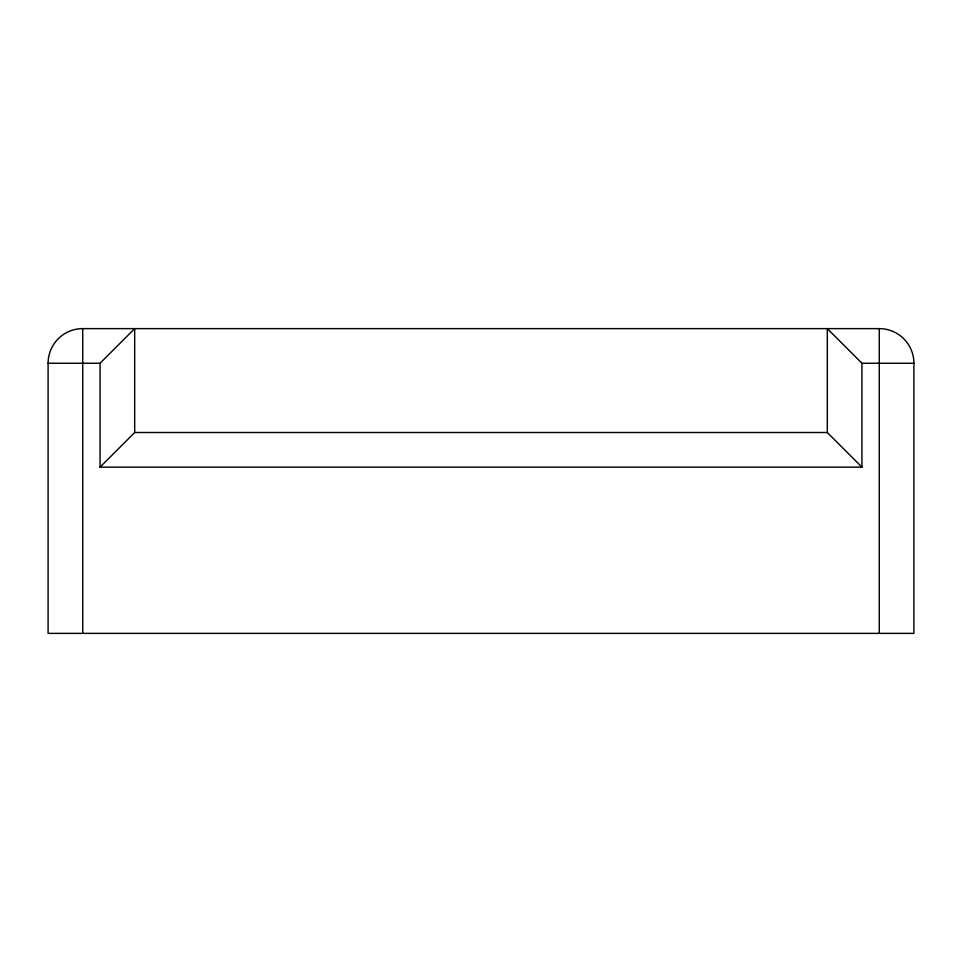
<?xml version="1.0" encoding="UTF-8"?>
<svg xmlns="http://www.w3.org/2000/svg" width="962" height="962" viewBox="0 0 962 962"><rect width="100%" height="100%" fill="white"/><g stroke="black" fill="none" stroke-linecap="round" stroke-linejoin="round"><path stroke-width="1.44" d="M100.048 363.251L134.68 328.619L134.68 432.515L100.048 467.147L100.048 363.251L48.1 363.251L48.1 633.381L913.9 633.381L913.9 363.251A34.632 34.632 0 0 0 879.268 328.619L82.732 328.619A34.632 34.632 0 0 0 48.1 363.251M861.952 363.251L861.952 467.147L827.32 432.515L827.32 328.619L861.952 363.251L913.9 363.251M134.68 432.515L827.32 432.515M100.048 467.147L861.952 467.147M879.268 328.619L879.268 633.381M82.732 328.619L82.732 633.381"/></g></svg>
